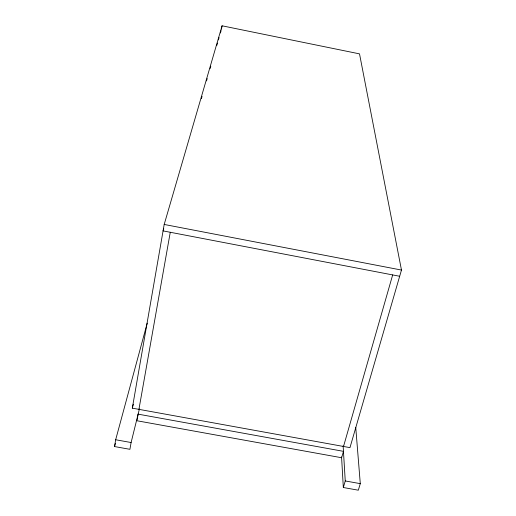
<?xml version="1.0" encoding="UTF-8"?>
<svg xmlns="http://www.w3.org/2000/svg" width="516" height="516" viewBox="0 0 516 516"><rect width="100%" height="100%" fill="white"/><g stroke="black" fill="none" stroke-linecap="round" stroke-linejoin="round"><path stroke-width="0.77" d="M139.417 408.898L131.109 442.528L129.916 449.313L114.526 446.559L115.668 439.755L147.221 323.171M132.315 408.156L164.191 224.454L222.074 25.8L359.517 53.864L401.474 270.055L349.971 447.636L132.315 408.156L133.321 404.254M138.927 409.356L170.267 232.271M221.448 29.193L222.074 25.8M114.526 446.559L115.365 443.45M343.521 446.463L392.67 274.925M163.746 228.569L163.075 230.891L399.674 276.266M201.388 98.679L202.059 96.357M206.542 80.896L207.213 78.574M210.122 68.525L210.799 66.209M216.843 45.331L217.52 43.015M218.416 39.919L219.087 37.597M220.429 32.959L221.1 30.644M355.743 427.409L360.291 483.647L358.317 490.2L343.327 487.517L345.249 480.944L343.127 445.888M115.668 439.755L131.109 442.528M345.249 480.944L360.291 483.647M164.191 224.454L401.474 270.055M341.573 456.95L343.327 487.517M138.12 414.148L136.953 420.753L341.618 457.737L343.463 451.339L138.12 414.148"/></g></svg>
